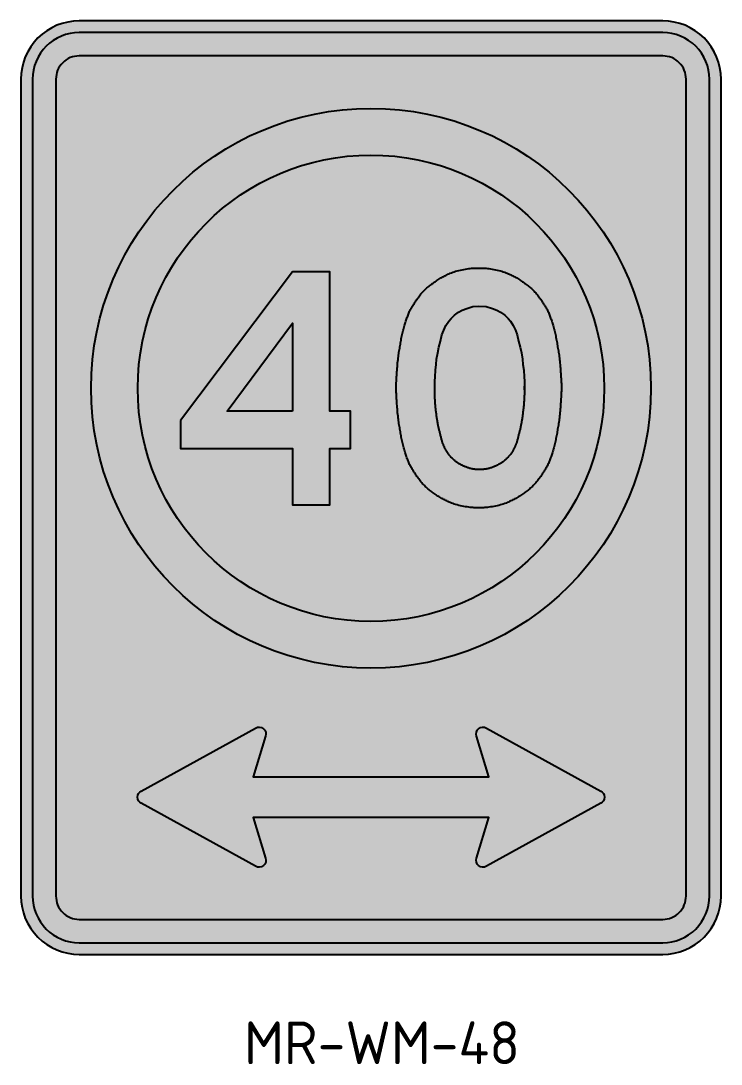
# Model space of a CAD drawing. Extents: x 132 to 252, y 95 to 274.
import ezdxf

# ---------------------------------------------------------------- set-up
doc = ezdxf.new("R2010")
doc.units = 0
doc.header["$LTSCALE"] = 12
doc.header["$MEASUREMENT"] = 0
for name, color, linetype in [('GREY', 8, 'CONTINUOUS'), ('L25', 1, 'CONTINUOUS'), ('T50', 7, 'CONTINUOUS'), ('YELLOW', 50, 'CONTINUOUS')]:
    doc.layers.add(name, color=color, linetype=linetype)
doc.styles.add('ISO', font='iso3098b.shx')

msp = doc.modelspace()

# ---------------------------------------------------------------- hatches: boundary and pattern name
at = {"layer": 'GREY'}
h = msp.add_hatch(color=256, dxfattribs=at)
h.paths.add_polyline_path([(178.78, 206.93), (167.61, 206.93), (178.78, 222.06)], flags=17)
h.paths.add_polyline_path([(159.61, 205.33), (159.61, 200.54), (178.78, 200.54), (178.78, 190.91), (185.18, 190.91), (185.18, 200.54), (188.76, 200.54), (188.76, 206.93), (185.18, 206.93), (185.18, 230.86), (178.78, 230.86)])
at = {"layer": 'L25'}
h = msp.add_hatch(color=256, dxfattribs=at)
edge = h.paths.add_edge_path(flags=16)
edge.add_line((142.25, 119.85), (242.25, 119.85))
edge.add_arc((242.25, 123.85), 4, 270, 360)
edge.add_line((246.25, 123.85), (246.25, 263.85))
edge.add_arc((242.25, 263.85), 4, 0, 90)
edge.add_line((242.25, 267.85), (142.25, 267.85))
edge.add_arc((142.25, 263.85), 4, 90, 180)
edge.add_line((138.25, 263.85), (138.25, 123.85))
edge.add_arc((142.25, 123.85), 4, 180, 270)
edge = h.paths.add_edge_path()
edge.add_line((142.25, 115.85), (242.25, 115.85))
edge.add_arc((242.25, 123.85), 8, 270, 360)
edge.add_line((250.25, 123.85), (250.25, 263.85))
edge.add_arc((242.25, 263.85), 8, 0, 90)
edge.add_line((242.25, 271.85), (142.25, 271.85))
edge.add_arc((142.25, 263.85), 8, 90, 180)
edge.add_line((134.25, 263.85), (134.25, 123.85))
edge.add_arc((142.25, 123.85), 8, 180, 270)
h = msp.add_hatch(color=256, dxfattribs=at)
edge = h.paths.add_edge_path()
edge.add_arc((192.25, 210.88), 47.97, 0, 360)
edge = h.paths.add_edge_path(flags=16)
edge.add_arc((192.25, 210.88), 39.97, 0, 360)
h = msp.add_hatch(color=256, dxfattribs=at)
h.paths.add_polyline_path([(218.54, 211.25), (218.54, 211.02), (218.54, 210.82), (218.54, 210.63), (218.54, 210.46), (218.54, 210.3), (218.54, 210.15), (218.53, 210.01), (218.53, 209.88), (218.53, 209.76), (218.52, 209.64), (218.52, 209.53), (218.52, 209.41), (218.51, 209.3), (218.5, 209.19), (218.5, 209.08), (218.49, 208.96), (218.48, 208.84), (218.48, 208.71), (218.47, 208.58), (218.46, 208.45), (218.45, 208.31), (218.44, 208.18), (218.43, 208.04), (218.42, 207.91), (218.4, 207.78), (218.39, 207.65), (218.38, 207.52), (218.36, 207.4), (218.35, 207.27), (218.33, 207.15), (218.32, 207.03), (218.3, 206.91), (218.29, 206.8), (218.28, 206.69), (218.26, 206.57), (218.25, 206.46), (218.24, 206.35), (218.22, 206.23), (218.21, 206.11), (218.19, 205.99), (218.18, 205.87), (218.16, 205.75), (218.14, 205.62), (218.12, 205.49), (218.09, 205.36), (218.07, 205.23), (218.05, 205.1), (218.03, 204.97), (218, 204.84), (217.98, 204.71), (217.95, 204.59), (217.93, 204.46), (217.9, 204.34), (217.87, 204.21), (217.85, 204.09), (217.82, 203.97), (217.79, 203.84), (217.75, 203.71), (217.72, 203.58), (217.69, 203.45), (217.65, 203.32), (217.62, 203.19), (217.58, 203.06), (217.55, 202.93), (217.52, 202.79), (217.49, 202.66), (217.45, 202.52), (217.42, 202.39), (217.39, 202.26), (217.36, 202.13), (217.32, 202.01), (217.29, 201.88), (217.25, 201.77), (217.22, 201.66), (217.18, 201.55), (217.14, 201.44), (217.1, 201.34), (217.06, 201.24), (217.02, 201.14), (216.98, 201.04), (216.94, 200.94), (216.89, 200.84), (216.85, 200.74), (216.8, 200.64), (216.75, 200.54), (216.7, 200.44), (216.65, 200.35), (216.6, 200.25), (216.54, 200.15), (216.49, 200.06), (216.43, 199.97), (216.37, 199.87), (216.31, 199.79), (216.26, 199.7), (216.2, 199.62), (216.14, 199.55), (216.09, 199.48), (216.04, 199.41), (215.98, 199.35), (215.93, 199.28), (215.87, 199.22), (215.82, 199.16), (215.76, 199.1), (215.7, 199.04), (215.64, 198.98), (215.57, 198.91), (215.51, 198.84), (215.44, 198.77), (215.37, 198.7), (215.29, 198.63), (215.21, 198.56), (215.13, 198.49), (215.05, 198.42), (214.97, 198.35), (214.89, 198.29), (214.8, 198.23), (214.72, 198.16), (214.63, 198.11), (214.55, 198.05), (214.46, 198), (214.38, 197.94), (214.29, 197.9), (214.21, 197.85), (214.13, 197.8), (214.04, 197.76), (213.96, 197.72), (213.88, 197.68), (213.79, 197.63), (213.7, 197.59), (213.61, 197.55), (213.52, 197.51), (213.42, 197.47), (213.33, 197.43), (213.22, 197.39), (213.12, 197.35), (213.01, 197.31), (212.89, 197.27), (212.77, 197.23), (212.64, 197.19), (212.52, 197.15), (212.38, 197.12), (212.25, 197.09), (212.11, 197.06), (211.96, 197.03), (211.82, 197.01), (211.67, 196.99), (211.52, 196.98), (211.36, 196.97), (211.21, 196.96), (211.06, 196.95), (210.92, 196.95), (210.77, 196.95), (210.63, 196.95), (210.49, 196.95), (210.36, 196.96), (210.23, 196.97), (210.1, 196.98), (209.97, 196.99), (209.84, 197.01), (209.71, 197.03), (209.58, 197.06), (209.45, 197.09), (209.32, 197.12), (209.19, 197.15), (209.06, 197.19), (208.94, 197.23), (208.82, 197.27), (208.71, 197.31), (208.59, 197.35), (208.49, 197.39), (208.39, 197.43), (208.29, 197.47), (208.19, 197.51), (208.1, 197.55), (208.01, 197.59), (207.92, 197.63), (207.83, 197.68), (207.75, 197.72), (207.67, 197.76), (207.58, 197.8), (207.5, 197.85), (207.42, 197.9), (207.33, 197.94), (207.25, 198), (207.17, 198.05), (207.08, 198.11), (206.99, 198.16), (206.91, 198.23), (206.82, 198.29), (206.74, 198.35), (206.66, 198.42), (206.58, 198.49), (206.5, 198.56), (206.42, 198.63), (206.35, 198.7), (206.27, 198.77), (206.2, 198.84), (206.14, 198.91), (206.07, 198.98), (206.01, 199.04), (205.95, 199.1), (205.89, 199.16), (205.84, 199.22), (205.78, 199.28), (205.73, 199.35), (205.67, 199.41), (205.62, 199.48), (205.57, 199.55), (205.51, 199.62), (205.45, 199.7), (205.4, 199.79), (205.34, 199.87), (205.28, 199.97), (205.22, 200.06), (205.17, 200.15), (205.11, 200.25), (205.06, 200.35), (205.01, 200.44), (204.96, 200.54), (204.91, 200.64), (204.86, 200.74), (204.82, 200.84), (204.77, 200.94), (204.73, 201.04), (204.69, 201.14), (204.65, 201.24), (204.61, 201.34), (204.57, 201.44), (204.53, 201.55), (204.49, 201.66), (204.46, 201.77), (204.42, 201.88), (204.39, 202.01), (204.35, 202.13), (204.32, 202.26), (204.29, 202.39), (204.26, 202.52), (204.22, 202.66), (204.19, 202.79), (204.16, 202.93), (204.13, 203.06), (204.09, 203.19), (204.06, 203.32), (204.02, 203.45), (203.99, 203.58), (203.96, 203.71), (203.92, 203.84), (203.89, 203.97), (203.86, 204.09), (203.84, 204.21), (203.81, 204.34), (203.78, 204.46), (203.76, 204.59), (203.73, 204.71), (203.71, 204.84), (203.68, 204.97), (203.66, 205.1), (203.64, 205.23), (203.62, 205.36), (203.59, 205.49), (203.57, 205.62), (203.55, 205.75), (203.54, 205.87), (203.52, 205.99), (203.5, 206.11), (203.49, 206.23), (203.47, 206.35), (203.46, 206.46), (203.45, 206.57), (203.43, 206.69), (203.42, 206.8), (203.41, 206.91), (203.39, 207.03), (203.38, 207.15), (203.36, 207.27), (203.35, 207.4), (203.33, 207.52), (203.32, 207.65), (203.31, 207.78), (203.29, 207.91), (203.28, 208.04), (203.27, 208.18), (203.26, 208.31), (203.25, 208.45), (203.24, 208.58), (203.23, 208.71), (203.23, 208.84), (203.22, 208.96), (203.21, 209.08), (203.21, 209.19), (203.2, 209.3), (203.2, 209.41), (203.19, 209.53), (203.19, 209.64), (203.18, 209.76), (203.18, 209.88), (203.18, 210.01), (203.17, 210.15), (203.17, 210.3), (203.17, 210.46), (203.17, 210.6), (203.17, 211.25), (203.17, 212.07), (203.22, 212.86), (203.28, 213.99), (203.41, 214.98), (203.5, 215.85), (203.68, 216.93), (203.88, 217.9), (204.17, 218.94), (204.41, 220.04), (204.72, 220.84), (205.09, 221.63), (205.58, 222.39), (205.98, 222.81), (206.55, 223.4), (207.26, 223.91), (207.9, 224.24), (208.65, 224.57), (209.71, 224.88), (210.73, 224.95), (212, 224.88), (213.06, 224.57), (213.81, 224.24), (214.45, 223.91), (215.16, 223.4), (215.73, 222.81), (216.13, 222.39), (216.62, 221.63), (216.99, 220.84), (217.3, 220.04), (217.54, 218.94), (217.83, 217.9), (218.03, 216.93), (218.21, 215.85), (218.3, 214.98), (218.43, 213.99), (218.49, 212.86), (218.54, 212.07), (218.54, 211.25), (218.54, 210.63)], flags=16)
h.paths.add_polyline_path([(196.57, 211.5), (196.58, 211.68), (196.59, 211.88), (196.6, 212.09), (196.61, 212.32), (196.63, 212.57), (196.64, 212.83), (196.66, 213.1), (196.68, 213.39), (196.7, 213.68), (196.72, 213.99), (196.74, 214.3), (196.77, 214.61), (196.79, 214.92), (196.82, 215.22), (196.85, 215.52), (196.88, 215.8), (196.91, 216.08), (196.94, 216.34), (196.98, 216.59), (197.01, 216.83), (197.05, 217.07), (197.09, 217.3), (197.13, 217.53), (197.17, 217.76), (197.21, 217.99), (197.25, 218.22), (197.28, 218.45), (197.33, 218.68), (197.37, 218.92), (197.41, 219.15), (197.45, 219.38), (197.5, 219.61), (197.55, 219.85), (197.6, 220.08), (197.65, 220.31), (197.7, 220.54), (197.75, 220.76), (197.81, 220.98), (197.87, 221.2), (197.92, 221.41), (197.98, 221.61), (198.04, 221.81), (198.1, 222), (198.16, 222.18), (198.23, 222.37), (198.29, 222.55), (198.35, 222.72), (198.41, 222.9), (198.47, 223.07), (198.54, 223.25), (198.6, 223.42), (198.67, 223.59), (198.73, 223.75), (198.8, 223.91), (198.87, 224.07), (198.95, 224.23), (199.03, 224.37), (199.11, 224.52), (199.2, 224.66), (199.28, 224.8), (199.37, 224.93), (199.46, 225.06), (199.54, 225.19), (199.62, 225.32), (199.7, 225.45), (199.78, 225.58), (199.86, 225.71), (199.94, 225.84), (200.03, 225.97), (200.12, 226.11), (200.21, 226.25), (200.32, 226.4), (200.43, 226.56), (200.55, 226.72), (200.68, 226.88), (200.82, 227.04), (200.96, 227.21), (201.1, 227.37), (201.25, 227.52), (201.4, 227.68), (201.54, 227.82), (201.69, 227.96), (201.84, 228.09), (201.99, 228.21), (202.14, 228.34), (202.29, 228.46), (202.44, 228.57), (202.6, 228.69), (202.76, 228.81), (202.91, 228.92), (203.07, 229.04), (203.23, 229.15), (203.4, 229.26), (203.56, 229.37), (203.72, 229.48), (203.88, 229.58), (204.05, 229.68), (204.21, 229.78), (204.38, 229.87), (204.54, 229.96), (204.72, 230.05), (204.89, 230.14), (205.07, 230.23), (205.25, 230.32), (205.44, 230.41), (205.64, 230.5), (205.84, 230.59), (206.06, 230.68), (206.28, 230.76), (206.52, 230.85), (206.76, 230.93), (207.02, 231), (207.3, 231.07), (207.58, 231.14), (207.87, 231.2), (208.17, 231.26), (208.45, 231.31), (208.73, 231.35), (209, 231.39), (209.25, 231.42), (209.48, 231.44), (209.7, 231.46), (209.89, 231.47), (210.07, 231.48), (210.25, 231.48), (210.41, 231.49), (210.57, 231.49), (210.73, 231.49), (210.88, 231.49), (211.04, 231.49), (211.2, 231.48), (211.38, 231.48), (211.56, 231.47), (211.75, 231.46), (211.97, 231.44), (212.2, 231.42), (212.45, 231.39), (212.72, 231.35), (213, 231.31), (213.28, 231.26), (213.58, 231.2), (213.87, 231.14), (214.15, 231.07), (214.43, 231), (214.69, 230.93), (214.93, 230.85), (215.17, 230.76), (215.39, 230.68), (215.61, 230.59), (215.81, 230.5), (216.01, 230.41), (216.2, 230.32), (216.38, 230.23), (216.56, 230.14), (216.74, 230.05), (216.91, 229.96), (217.07, 229.87), (217.24, 229.78), (217.4, 229.68), (217.57, 229.58), (217.73, 229.48), (217.89, 229.37), (218.06, 229.26), (218.22, 229.15), (218.38, 229.04), (218.54, 228.92), (218.7, 228.81), (218.85, 228.69), (219.01, 228.57), (219.16, 228.46), (219.31, 228.34), (219.46, 228.21), (219.61, 228.09), (219.76, 227.96), (219.91, 227.82), (220.05, 227.68), (220.2, 227.52), (220.35, 227.37), (220.49, 227.21), (220.63, 227.04), (220.77, 226.88), (220.9, 226.72), (221.02, 226.56), (221.13, 226.4), (221.24, 226.25), (221.33, 226.11), (221.42, 225.97), (221.51, 225.84), (221.59, 225.71), (221.67, 225.58), (221.75, 225.45), (221.83, 225.32), (221.91, 225.19), (221.99, 225.06), (222.08, 224.93), (222.17, 224.8), (222.25, 224.66), (222.34, 224.52), (222.42, 224.37), (222.5, 224.23), (222.58, 224.07), (222.65, 223.91), (222.72, 223.75), (222.79, 223.59), (222.85, 223.42), (222.91, 223.25), (222.98, 223.07), (223.04, 222.9), (223.1, 222.72), (223.16, 222.55), (223.23, 222.37), (223.29, 222.18), (223.35, 222), (223.41, 221.81), (223.47, 221.61), (223.53, 221.41), (223.58, 221.2), (223.64, 220.98), (223.7, 220.76), (223.75, 220.54), (223.8, 220.31), (223.85, 220.08), (223.9, 219.85), (223.95, 219.61), (224, 219.38), (224.04, 219.15), (224.08, 218.92), (224.13, 218.68), (224.17, 218.45), (224.21, 218.22), (224.24, 217.99), (224.28, 217.76), (224.32, 217.53), (224.36, 217.3), (224.4, 217.07), (224.44, 216.83), (224.47, 216.59), (224.51, 216.34), (224.54, 216.08), (224.57, 215.8), (224.6, 215.52), (224.63, 215.22), (224.66, 214.92), (224.68, 214.61), (224.71, 214.3), (224.73, 213.99), (224.75, 213.68), (224.77, 213.39), (224.79, 213.1), (224.81, 212.83), (224.82, 212.57), (224.84, 212.32), (224.85, 212.09), (224.86, 211.88), (224.87, 211.68), (224.88, 211.5), (224.89, 211.34), (224.89, 211.2), (224.89, 211.07), (224.89, 210.94), (224.89, 210.82), (224.88, 210.68), (224.88, 210.54), (224.87, 210.38), (224.86, 210.21), (224.85, 210.01), (224.84, 209.79), (224.83, 209.56), (224.82, 209.32), (224.8, 209.05), (224.78, 208.78), (224.77, 208.49), (224.75, 208.2), (224.73, 207.89), (224.71, 207.59), (224.68, 207.28), (224.66, 206.97), (224.63, 206.66), (224.6, 206.37), (224.57, 206.08), (224.54, 205.81), (224.51, 205.55), (224.47, 205.29), (224.44, 205.05), (224.4, 204.81), (224.36, 204.58), (224.32, 204.35), (224.28, 204.12), (224.24, 203.89), (224.21, 203.66), (224.17, 203.43), (224.13, 203.2), (224.08, 202.97), (224.04, 202.73), (224, 202.5), (223.95, 202.27), (223.9, 202.03), (223.85, 201.8), (223.8, 201.57), (223.75, 201.34), (223.7, 201.12), (223.64, 200.9), (223.58, 200.68), (223.53, 200.47), (223.47, 200.27), (223.41, 200.08), (223.35, 199.88), (223.29, 199.7), (223.23, 199.51), (223.16, 199.34), (223.1, 199.16), (223.04, 198.98), (222.98, 198.81), (222.91, 198.64), (222.85, 198.46), (222.79, 198.3), (222.72, 198.13), (222.65, 197.97), (222.58, 197.81), (222.5, 197.66), (222.42, 197.51), (222.34, 197.36), (222.25, 197.22), (222.17, 197.08), (222.08, 196.95), (221.99, 196.82), (221.91, 196.69), (221.83, 196.56), (221.75, 196.43), (221.67, 196.3), (221.59, 196.17), (221.51, 196.04), (221.42, 195.91), (221.33, 195.77), (221.24, 195.63), (221.13, 195.48), (221.02, 195.33), (220.9, 195.17), (220.77, 195), (220.63, 194.84), (220.49, 194.68), (220.35, 194.51), (220.2, 194.36), (220.05, 194.21), (219.91, 194.06), (219.76, 193.92), (219.61, 193.79), (219.46, 193.67), (219.31, 193.54), (219.16, 193.42), (219.01, 193.31), (218.85, 193.19), (218.7, 193.07), (218.54, 192.96), (218.38, 192.84), (218.22, 192.73), (218.06, 192.62), (217.89, 192.51), (217.73, 192.4), (217.57, 192.3), (217.4, 192.2), (217.24, 192.1), (217.07, 192.01), (216.91, 191.92), (216.74, 191.83), (216.56, 191.74), (216.38, 191.65), (216.2, 191.56), (216.01, 191.47), (215.81, 191.38), (215.61, 191.29), (215.39, 191.21), (215.17, 191.12), (214.93, 191.04), (214.69, 190.96), (214.43, 190.88), (214.15, 190.81), (213.87, 190.74), (213.58, 190.68), (213.28, 190.63), (213, 190.58), (212.72, 190.53), (212.45, 190.5), (212.2, 190.47), (211.97, 190.44), (211.75, 190.42), (211.56, 190.41), (211.38, 190.4), (211.2, 190.4), (211.04, 190.39), (210.88, 190.39), (210.73, 190.39), (210.57, 190.39), (210.41, 190.39), (210.25, 190.4), (210.07, 190.4), (209.89, 190.41), (209.7, 190.42), (209.48, 190.44), (209.25, 190.47), (209, 190.5), (208.73, 190.53), (208.45, 190.58), (208.17, 190.63), (207.87, 190.68), (207.58, 190.74), (207.3, 190.81), (207.02, 190.88), (206.76, 190.96), (206.52, 191.04), (206.28, 191.12), (206.06, 191.21), (205.84, 191.29), (205.64, 191.38), (205.44, 191.47), (205.25, 191.56), (205.07, 191.65), (204.89, 191.74), (204.72, 191.83), (204.54, 191.92), (204.38, 192.01), (204.21, 192.1), (204.05, 192.2), (203.88, 192.3), (203.72, 192.4), (203.56, 192.51), (203.4, 192.62), (203.23, 192.73), (203.07, 192.84), (202.91, 192.96), (202.76, 193.07), (202.6, 193.19), (202.44, 193.31), (202.29, 193.42), (202.14, 193.54), (201.99, 193.67), (201.84, 193.79), (201.69, 193.92), (201.54, 194.06), (201.4, 194.21), (201.25, 194.36), (201.1, 194.51), (200.96, 194.68), (200.82, 194.84), (200.68, 195), (200.55, 195.17), (200.43, 195.33), (200.32, 195.48), (200.21, 195.63), (200.12, 195.77), (200.03, 195.91), (199.94, 196.04), (199.86, 196.17), (199.78, 196.3), (199.7, 196.43), (199.62, 196.56), (199.54, 196.69), (199.46, 196.82), (199.37, 196.95), (199.28, 197.08), (199.2, 197.22), (199.11, 197.36), (199.03, 197.51), (198.95, 197.66), (198.87, 197.81), (198.8, 197.97), (198.73, 198.13), (198.67, 198.3), (198.6, 198.46), (198.54, 198.64), (198.47, 198.81), (198.41, 198.98), (198.35, 199.16), (198.29, 199.34), (198.23, 199.51), (198.16, 199.7), (198.1, 199.88), (198.04, 200.08), (197.98, 200.27), (197.92, 200.47), (197.87, 200.68), (197.81, 200.9), (197.75, 201.12), (197.7, 201.34), (197.65, 201.57), (197.6, 201.8), (197.55, 202.03), (197.5, 202.27), (197.45, 202.5), (197.41, 202.73), (197.37, 202.97), (197.33, 203.2), (197.28, 203.43), (197.25, 203.66), (197.21, 203.89), (197.17, 204.12), (197.13, 204.35), (197.09, 204.58), (197.05, 204.81), (197.01, 205.05), (196.98, 205.29), (196.94, 205.55), (196.91, 205.81), (196.88, 206.08), (196.85, 206.37), (196.82, 206.66), (196.79, 206.97), (196.77, 207.28), (196.74, 207.59), (196.72, 207.89), (196.7, 208.2), (196.68, 208.49), (196.67, 208.78), (196.65, 209.05), (196.64, 209.31), (196.62, 209.55), (196.61, 209.77), (196.6, 209.96), (196.59, 210.13), (196.58, 210.27), (196.57, 210.38), (196.57, 210.46), (196.56, 210.52), (196.56, 210.56), (196.56, 210.58), (196.55, 210.6), (196.55, 210.6), (196.55, 210.6), (196.55, 210.6), (196.55, 210.6), (196.55, 210.61), (196.56, 210.61), (196.56, 210.63), (196.56, 210.65), (196.56, 210.68), (196.56, 210.71), (196.56, 210.76), (196.56, 210.82), (196.56, 210.9), (196.56, 210.98), (196.56, 211.09), (196.56, 211.21), (196.56, 211.34)])
h = msp.add_hatch(color=256, dxfattribs=at)
edge = h.paths.add_edge_path()
edge.add_line((172.47, 128.94), (152.87, 139.74))
edge.add_arc((153.45, 140.79), 1.2, 118.8556, 241.1444, ccw=False)
edge.add_line((152.87, 141.84), (172.47, 152.64))
edge.add_arc((173.05, 151.59), 1.2, -17.1733, 119.2473, ccw=False)
edge.add_line((174.2, 151.24), (172.05, 144.29))
edge.add_line((172.05, 144.29), (212.45, 144.29))
edge.add_line((212.45, 144.29), (210.31, 151.24))
edge.add_arc((211.45, 151.59), 1.2, 60.7527, 197.1733, ccw=False)
edge.add_line((212.04, 152.64), (231.63, 141.84))
edge.add_arc((231.05, 140.79), 1.2, -61.1444, 61.1444, ccw=False)
edge.add_line((231.63, 139.74), (212.04, 128.94))
edge.add_arc((211.45, 129.99), 1.2, 162.8267, 299.2473, ccw=False)
edge.add_line((210.31, 130.35), (212.45, 137.29))
edge.add_line((212.45, 137.29), (172.05, 137.29))
edge.add_line((172.05, 137.29), (174.2, 130.35))
edge.add_arc((173.05, 129.99), 1.2, -119.2473, 17.1733, ccw=False)
at = {"layer": 'YELLOW'}
h = msp.add_hatch(color=256, dxfattribs=at)
edge = h.paths.add_edge_path()
edge.add_line((142.25, 113.85), (242.25, 113.85))
edge.add_arc((242.25, 123.85), 10, 270, 360)
edge.add_line((252.25, 123.85), (252.25, 263.85))
edge.add_arc((242.25, 263.85), 10, 0, 90)
edge.add_line((242.25, 273.85), (142.25, 273.85))
edge.add_arc((142.25, 263.85), 10, 90, 180)
edge.add_line((132.25, 263.85), (132.25, 123.85))
edge.add_arc((142.25, 123.85), 10, 180, 270)
edge = h.paths.add_edge_path(flags=16)
edge.add_line((142.25, 115.85), (242.25, 115.85))
edge.add_arc((242.25, 123.85), 8, 270, 360)
edge.add_line((250.25, 123.85), (250.25, 263.85))
edge.add_arc((242.25, 263.85), 8, 0, 90)
edge.add_line((242.25, 271.85), (142.25, 271.85))
edge.add_arc((142.25, 263.85), 8, 90, 180)
edge.add_line((134.25, 263.85), (134.25, 123.85))
edge.add_arc((142.25, 123.85), 8, 180, 270)
h = msp.add_hatch(color=256, dxfattribs=at)
edge = h.paths.add_edge_path(flags=16)
edge.add_line((172.47, 128.94), (152.87, 139.74))
edge.add_arc((153.45, 140.79), 1.2, 118.8556, 241.1444, ccw=False)
edge.add_line((152.87, 141.84), (172.47, 152.64))
edge.add_arc((173.05, 151.59), 1.2, -17.1733, 119.2473, ccw=False)
edge.add_line((174.2, 151.24), (172.05, 144.29))
edge.add_line((172.05, 144.29), (212.45, 144.29))
edge.add_line((212.45, 144.29), (210.31, 151.24))
edge.add_arc((211.45, 151.59), 1.2, 60.7527, 197.1733, ccw=False)
edge.add_line((212.04, 152.64), (231.63, 141.84))
edge.add_arc((231.05, 140.79), 1.2, -61.1444, 61.1444, ccw=False)
edge.add_line((231.63, 139.74), (212.04, 128.94))
edge.add_arc((211.45, 129.99), 1.2, 162.8267, 299.2473, ccw=False)
edge.add_line((210.31, 130.35), (212.45, 137.29))
edge.add_line((212.45, 137.29), (172.05, 137.29))
edge.add_line((172.05, 137.29), (174.2, 130.35))
edge.add_arc((173.05, 129.99), 1.2, -119.2473, 17.1733, ccw=False)
edge = h.paths.add_edge_path()
edge.add_line((142.25, 119.85), (242.25, 119.85))
edge.add_arc((242.25, 123.85), 4, 270, 360)
edge.add_line((246.25, 123.85), (246.25, 263.85))
edge.add_arc((242.25, 263.85), 4, 0, 90)
edge.add_line((242.25, 267.85), (142.25, 267.85))
edge.add_arc((142.25, 263.85), 4, 90, 180)
edge.add_line((138.25, 263.85), (138.25, 123.85))
edge.add_arc((142.25, 123.85), 4, 180, 270)
edge = h.paths.add_edge_path(flags=16)
edge.add_arc((192.25, 210.88), 47.97, 0, 360)
h = msp.add_hatch(color=256, dxfattribs=at)
edge = h.paths.add_edge_path()
edge.add_arc((192.25, 210.88), 39.97, 0, 360)
h.paths.add_polyline_path([(196.57, 211.5), (196.58, 211.68), (196.59, 211.88), (196.6, 212.09), (196.61, 212.32), (196.63, 212.57), (196.64, 212.83), (196.66, 213.1), (196.68, 213.39), (196.7, 213.68), (196.72, 213.99), (196.74, 214.3), (196.77, 214.61), (196.79, 214.92), (196.82, 215.22), (196.85, 215.52), (196.88, 215.8), (196.91, 216.08), (196.94, 216.34), (196.98, 216.59), (197.01, 216.83), (197.05, 217.07), (197.09, 217.3), (197.13, 217.53), (197.17, 217.76), (197.21, 217.99), (197.25, 218.22), (197.28, 218.45), (197.33, 218.68), (197.37, 218.92), (197.41, 219.15), (197.45, 219.38), (197.5, 219.61), (197.55, 219.85), (197.6, 220.08), (197.65, 220.31), (197.7, 220.54), (197.75, 220.76), (197.81, 220.98), (197.87, 221.2), (197.92, 221.41), (197.98, 221.61), (198.04, 221.81), (198.1, 222), (198.16, 222.18), (198.23, 222.37), (198.29, 222.55), (198.35, 222.72), (198.41, 222.9), (198.47, 223.07), (198.54, 223.25), (198.6, 223.42), (198.67, 223.59), (198.73, 223.75), (198.8, 223.91), (198.87, 224.07), (198.95, 224.23), (199.03, 224.37), (199.11, 224.52), (199.2, 224.66), (199.28, 224.8), (199.37, 224.93), (199.46, 225.06), (199.54, 225.19), (199.62, 225.32), (199.7, 225.45), (199.78, 225.58), (199.86, 225.71), (199.94, 225.84), (200.03, 225.97), (200.12, 226.11), (200.21, 226.25), (200.32, 226.4), (200.43, 226.56), (200.55, 226.72), (200.68, 226.88), (200.82, 227.04), (200.96, 227.21), (201.1, 227.37), (201.25, 227.52), (201.4, 227.68), (201.54, 227.82), (201.69, 227.96), (201.84, 228.09), (201.99, 228.21), (202.14, 228.34), (202.29, 228.46), (202.44, 228.57), (202.6, 228.69), (202.76, 228.81), (202.91, 228.92), (203.07, 229.04), (203.23, 229.15), (203.4, 229.26), (203.56, 229.37), (203.72, 229.48), (203.88, 229.58), (204.05, 229.68), (204.21, 229.78), (204.38, 229.87), (204.54, 229.96), (204.72, 230.05), (204.89, 230.14), (205.07, 230.23), (205.25, 230.32), (205.44, 230.41), (205.64, 230.5), (205.84, 230.59), (206.06, 230.68), (206.28, 230.76), (206.52, 230.85), (206.76, 230.93), (207.02, 231), (207.3, 231.07), (207.58, 231.14), (207.87, 231.2), (208.17, 231.26), (208.45, 231.31), (208.73, 231.35), (209, 231.39), (209.25, 231.42), (209.48, 231.44), (209.7, 231.46), (209.89, 231.47), (210.07, 231.48), (210.25, 231.48), (210.41, 231.49), (210.57, 231.49), (210.73, 231.49), (210.88, 231.49), (211.04, 231.49), (211.2, 231.48), (211.38, 231.48), (211.56, 231.47), (211.75, 231.46), (211.97, 231.44), (212.2, 231.42), (212.45, 231.39), (212.72, 231.35), (213, 231.31), (213.28, 231.26), (213.58, 231.2), (213.87, 231.14), (214.15, 231.07), (214.43, 231), (214.69, 230.93), (214.93, 230.85), (215.17, 230.76), (215.39, 230.68), (215.61, 230.59), (215.81, 230.5), (216.01, 230.41), (216.2, 230.32), (216.38, 230.23), (216.56, 230.14), (216.74, 230.05), (216.91, 229.96), (217.07, 229.87), (217.24, 229.78), (217.4, 229.68), (217.57, 229.58), (217.73, 229.48), (217.89, 229.37), (218.06, 229.26), (218.22, 229.15), (218.38, 229.04), (218.54, 228.92), (218.7, 228.81), (218.85, 228.69), (219.01, 228.57), (219.16, 228.46), (219.31, 228.34), (219.46, 228.21), (219.61, 228.09), (219.76, 227.96), (219.91, 227.82), (220.05, 227.68), (220.2, 227.52), (220.35, 227.37), (220.49, 227.21), (220.63, 227.04), (220.77, 226.88), (220.9, 226.72), (221.02, 226.56), (221.13, 226.4), (221.24, 226.25), (221.33, 226.11), (221.42, 225.97), (221.51, 225.84), (221.59, 225.71), (221.67, 225.58), (221.75, 225.45), (221.83, 225.32), (221.91, 225.19), (221.99, 225.06), (222.08, 224.93), (222.17, 224.8), (222.25, 224.66), (222.34, 224.52), (222.42, 224.37), (222.5, 224.23), (222.58, 224.07), (222.65, 223.91), (222.72, 223.75), (222.79, 223.59), (222.85, 223.42), (222.91, 223.25), (222.98, 223.07), (223.04, 222.9), (223.1, 222.72), (223.16, 222.55), (223.23, 222.37), (223.29, 222.18), (223.35, 222), (223.41, 221.81), (223.47, 221.61), (223.53, 221.41), (223.58, 221.2), (223.64, 220.98), (223.7, 220.76), (223.75, 220.54), (223.8, 220.31), (223.85, 220.08), (223.9, 219.85), (223.95, 219.61), (224, 219.38), (224.04, 219.15), (224.08, 218.92), (224.13, 218.68), (224.17, 218.45), (224.21, 218.22), (224.24, 217.99), (224.28, 217.76), (224.32, 217.53), (224.36, 217.3), (224.4, 217.07), (224.44, 216.83), (224.47, 216.59), (224.51, 216.34), (224.54, 216.08), (224.57, 215.8), (224.6, 215.52), (224.63, 215.22), (224.66, 214.92), (224.68, 214.61), (224.71, 214.3), (224.73, 213.99), (224.75, 213.68), (224.77, 213.39), (224.79, 213.1), (224.81, 212.83), (224.82, 212.57), (224.84, 212.32), (224.85, 212.09), (224.86, 211.88), (224.87, 211.68), (224.88, 211.5), (224.89, 211.34), (224.89, 211.2), (224.89, 211.07), (224.89, 210.94), (224.89, 210.82), (224.88, 210.68), (224.88, 210.54), (224.87, 210.38), (224.86, 210.21), (224.85, 210.01), (224.84, 209.79), (224.83, 209.56), (224.82, 209.32), (224.8, 209.05), (224.78, 208.78), (224.77, 208.49), (224.75, 208.2), (224.73, 207.89), (224.71, 207.59), (224.68, 207.28), (224.66, 206.97), (224.63, 206.66), (224.6, 206.37), (224.57, 206.08), (224.54, 205.81), (224.51, 205.55), (224.47, 205.29), (224.44, 205.05), (224.4, 204.81), (224.36, 204.58), (224.32, 204.35), (224.28, 204.12), (224.24, 203.89), (224.21, 203.66), (224.17, 203.43), (224.13, 203.2), (224.08, 202.97), (224.04, 202.73), (224, 202.5), (223.95, 202.27), (223.9, 202.03), (223.85, 201.8), (223.8, 201.57), (223.75, 201.34), (223.7, 201.12), (223.64, 200.9), (223.58, 200.68), (223.53, 200.47), (223.47, 200.27), (223.41, 200.08), (223.35, 199.88), (223.29, 199.7), (223.23, 199.51), (223.16, 199.34), (223.1, 199.16), (223.04, 198.98), (222.98, 198.81), (222.91, 198.64), (222.85, 198.46), (222.79, 198.3), (222.72, 198.13), (222.65, 197.97), (222.58, 197.81), (222.5, 197.66), (222.42, 197.51), (222.34, 197.36), (222.25, 197.22), (222.17, 197.08), (222.08, 196.95), (221.99, 196.82), (221.91, 196.69), (221.83, 196.56), (221.75, 196.43), (221.67, 196.3), (221.59, 196.17), (221.51, 196.04), (221.42, 195.91), (221.33, 195.77), (221.24, 195.63), (221.13, 195.48), (221.02, 195.33), (220.9, 195.17), (220.77, 195), (220.63, 194.84), (220.49, 194.68), (220.35, 194.51), (220.2, 194.36), (220.05, 194.21), (219.91, 194.06), (219.76, 193.92), (219.61, 193.79), (219.46, 193.67), (219.31, 193.54), (219.16, 193.42), (219.01, 193.31), (218.85, 193.19), (218.7, 193.07), (218.54, 192.96), (218.38, 192.84), (218.22, 192.73), (218.06, 192.62), (217.89, 192.51), (217.73, 192.4), (217.57, 192.3), (217.4, 192.2), (217.24, 192.1), (217.07, 192.01), (216.91, 191.92), (216.74, 191.83), (216.56, 191.74), (216.38, 191.65), (216.2, 191.56), (216.01, 191.47), (215.81, 191.38), (215.61, 191.29), (215.39, 191.21), (215.17, 191.12), (214.93, 191.04), (214.69, 190.96), (214.43, 190.88), (214.15, 190.81), (213.87, 190.74), (213.58, 190.68), (213.28, 190.63), (213, 190.58), (212.72, 190.53), (212.45, 190.5), (212.2, 190.47), (211.97, 190.44), (211.75, 190.42), (211.56, 190.41), (211.38, 190.4), (211.2, 190.4), (211.04, 190.39), (210.88, 190.39), (210.73, 190.39), (210.57, 190.39), (210.41, 190.39), (210.25, 190.4), (210.07, 190.4), (209.89, 190.41), (209.7, 190.42), (209.48, 190.44), (209.25, 190.47), (209, 190.5), (208.73, 190.53), (208.45, 190.58), (208.17, 190.63), (207.87, 190.68), (207.58, 190.74), (207.3, 190.81), (207.02, 190.88), (206.76, 190.96), (206.52, 191.04), (206.28, 191.12), (206.06, 191.21), (205.84, 191.29), (205.64, 191.38), (205.44, 191.47), (205.25, 191.56), (205.07, 191.65), (204.89, 191.74), (204.72, 191.83), (204.54, 191.92), (204.38, 192.01), (204.21, 192.1), (204.05, 192.2), (203.88, 192.3), (203.72, 192.4), (203.56, 192.51), (203.4, 192.62), (203.23, 192.73), (203.07, 192.84), (202.91, 192.96), (202.76, 193.07), (202.6, 193.19), (202.44, 193.31), (202.29, 193.42), (202.14, 193.54), (201.99, 193.67), (201.84, 193.79), (201.69, 193.92), (201.54, 194.06), (201.4, 194.21), (201.25, 194.36), (201.1, 194.51), (200.96, 194.68), (200.82, 194.84), (200.68, 195), (200.55, 195.17), (200.43, 195.33), (200.32, 195.48), (200.21, 195.63), (200.12, 195.77), (200.03, 195.91), (199.94, 196.04), (199.86, 196.17), (199.78, 196.3), (199.7, 196.43), (199.62, 196.56), (199.54, 196.69), (199.46, 196.82), (199.37, 196.95), (199.28, 197.08), (199.2, 197.22), (199.11, 197.36), (199.03, 197.51), (198.95, 197.66), (198.87, 197.81), (198.8, 197.97), (198.73, 198.13), (198.67, 198.3), (198.6, 198.46), (198.54, 198.64), (198.47, 198.81), (198.41, 198.98), (198.35, 199.16), (198.29, 199.34), (198.23, 199.51), (198.16, 199.7), (198.1, 199.88), (198.04, 200.08), (197.98, 200.27), (197.92, 200.47), (197.87, 200.68), (197.81, 200.9), (197.75, 201.12), (197.7, 201.34), (197.65, 201.57), (197.6, 201.8), (197.55, 202.03), (197.5, 202.27), (197.45, 202.5), (197.41, 202.73), (197.37, 202.97), (197.33, 203.2), (197.28, 203.43), (197.25, 203.66), (197.21, 203.89), (197.17, 204.12), (197.13, 204.35), (197.09, 204.58), (197.05, 204.81), (197.01, 205.05), (196.98, 205.29), (196.94, 205.55), (196.91, 205.81), (196.88, 206.08), (196.85, 206.37), (196.82, 206.66), (196.79, 206.97), (196.77, 207.28), (196.74, 207.59), (196.72, 207.89), (196.7, 208.2), (196.68, 208.49), (196.67, 208.78), (196.65, 209.05), (196.64, 209.31), (196.62, 209.55), (196.61, 209.77), (196.6, 209.96), (196.59, 210.13), (196.58, 210.27), (196.57, 210.38), (196.57, 210.46), (196.56, 210.52), (196.56, 210.56), (196.56, 210.58), (196.55, 210.6), (196.55, 210.6), (196.55, 210.6), (196.55, 210.6), (196.55, 210.6), (196.55, 210.61), (196.56, 210.61), (196.56, 210.63), (196.56, 210.65), (196.56, 210.68), (196.56, 210.71), (196.56, 210.76), (196.56, 210.82), (196.56, 210.9), (196.56, 210.98), (196.56, 211.09), (196.56, 211.21), (196.56, 211.34)], flags=16)
h.paths.add_polyline_path([(218.54, 211.25), (218.54, 211.02), (218.54, 210.82), (218.54, 210.63), (218.54, 210.46), (218.54, 210.3), (218.54, 210.15), (218.53, 210.01), (218.53, 209.88), (218.53, 209.76), (218.52, 209.64), (218.52, 209.53), (218.52, 209.41), (218.51, 209.3), (218.5, 209.19), (218.5, 209.08), (218.49, 208.96), (218.48, 208.84), (218.48, 208.71), (218.47, 208.58), (218.46, 208.45), (218.45, 208.31), (218.44, 208.18), (218.43, 208.04), (218.42, 207.91), (218.4, 207.78), (218.39, 207.65), (218.38, 207.52), (218.36, 207.4), (218.35, 207.27), (218.33, 207.15), (218.32, 207.03), (218.3, 206.91), (218.29, 206.8), (218.28, 206.69), (218.26, 206.57), (218.25, 206.46), (218.24, 206.35), (218.22, 206.23), (218.21, 206.11), (218.19, 205.99), (218.18, 205.87), (218.16, 205.75), (218.14, 205.62), (218.12, 205.49), (218.09, 205.36), (218.07, 205.23), (218.05, 205.1), (218.03, 204.97), (218, 204.84), (217.98, 204.71), (217.95, 204.59), (217.93, 204.46), (217.9, 204.34), (217.87, 204.21), (217.85, 204.09), (217.82, 203.97), (217.79, 203.84), (217.75, 203.71), (217.72, 203.58), (217.69, 203.45), (217.65, 203.32), (217.62, 203.19), (217.58, 203.06), (217.55, 202.93), (217.52, 202.79), (217.49, 202.66), (217.45, 202.52), (217.42, 202.39), (217.39, 202.26), (217.36, 202.13), (217.32, 202.01), (217.29, 201.88), (217.25, 201.77), (217.22, 201.66), (217.18, 201.55), (217.14, 201.44), (217.1, 201.34), (217.06, 201.24), (217.02, 201.14), (216.98, 201.04), (216.94, 200.94), (216.89, 200.84), (216.85, 200.74), (216.8, 200.64), (216.75, 200.54), (216.7, 200.44), (216.65, 200.35), (216.6, 200.25), (216.54, 200.15), (216.49, 200.06), (216.43, 199.97), (216.37, 199.87), (216.31, 199.79), (216.26, 199.7), (216.2, 199.62), (216.14, 199.55), (216.09, 199.48), (216.04, 199.41), (215.98, 199.35), (215.93, 199.28), (215.87, 199.22), (215.82, 199.16), (215.76, 199.1), (215.7, 199.04), (215.64, 198.98), (215.57, 198.91), (215.51, 198.84), (215.44, 198.77), (215.37, 198.7), (215.29, 198.63), (215.21, 198.56), (215.13, 198.49), (215.05, 198.42), (214.97, 198.35), (214.89, 198.29), (214.8, 198.23), (214.72, 198.16), (214.63, 198.11), (214.55, 198.05), (214.46, 198), (214.38, 197.94), (214.29, 197.9), (214.21, 197.85), (214.13, 197.8), (214.04, 197.76), (213.96, 197.72), (213.88, 197.68), (213.79, 197.63), (213.7, 197.59), (213.61, 197.55), (213.52, 197.51), (213.42, 197.47), (213.33, 197.43), (213.22, 197.39), (213.12, 197.35), (213.01, 197.31), (212.89, 197.27), (212.77, 197.23), (212.64, 197.19), (212.52, 197.15), (212.38, 197.12), (212.25, 197.09), (212.11, 197.06), (211.96, 197.03), (211.82, 197.01), (211.67, 196.99), (211.52, 196.98), (211.36, 196.97), (211.21, 196.96), (211.06, 196.95), (210.92, 196.95), (210.77, 196.95), (210.63, 196.95), (210.49, 196.95), (210.36, 196.96), (210.23, 196.97), (210.1, 196.98), (209.97, 196.99), (209.84, 197.01), (209.71, 197.03), (209.58, 197.06), (209.45, 197.09), (209.32, 197.12), (209.19, 197.15), (209.06, 197.19), (208.94, 197.23), (208.82, 197.27), (208.71, 197.31), (208.59, 197.35), (208.49, 197.39), (208.39, 197.43), (208.29, 197.47), (208.19, 197.51), (208.1, 197.55), (208.01, 197.59), (207.92, 197.63), (207.83, 197.68), (207.75, 197.72), (207.67, 197.76), (207.58, 197.8), (207.5, 197.85), (207.42, 197.9), (207.33, 197.94), (207.25, 198), (207.17, 198.05), (207.08, 198.11), (206.99, 198.16), (206.91, 198.23), (206.82, 198.29), (206.74, 198.35), (206.66, 198.42), (206.58, 198.49), (206.5, 198.56), (206.42, 198.63), (206.35, 198.7), (206.27, 198.77), (206.2, 198.84), (206.14, 198.91), (206.07, 198.98), (206.01, 199.04), (205.95, 199.1), (205.89, 199.16), (205.84, 199.22), (205.78, 199.28), (205.73, 199.35), (205.67, 199.41), (205.62, 199.48), (205.57, 199.55), (205.51, 199.62), (205.45, 199.7), (205.4, 199.79), (205.34, 199.87), (205.28, 199.97), (205.22, 200.06), (205.17, 200.15), (205.11, 200.25), (205.06, 200.35), (205.01, 200.44), (204.96, 200.54), (204.91, 200.64), (204.86, 200.74), (204.82, 200.84), (204.77, 200.94), (204.73, 201.04), (204.69, 201.14), (204.65, 201.24), (204.61, 201.34), (204.57, 201.44), (204.53, 201.55), (204.49, 201.66), (204.46, 201.77), (204.42, 201.88), (204.39, 202.01), (204.35, 202.13), (204.32, 202.26), (204.29, 202.39), (204.26, 202.52), (204.22, 202.66), (204.19, 202.79), (204.16, 202.93), (204.13, 203.06), (204.09, 203.19), (204.06, 203.32), (204.02, 203.45), (203.99, 203.58), (203.96, 203.71), (203.92, 203.84), (203.89, 203.97), (203.86, 204.09), (203.84, 204.21), (203.81, 204.34), (203.78, 204.46), (203.76, 204.59), (203.73, 204.71), (203.71, 204.84), (203.68, 204.97), (203.66, 205.1), (203.64, 205.23), (203.62, 205.36), (203.59, 205.49), (203.57, 205.62), (203.55, 205.75), (203.54, 205.87), (203.52, 205.99), (203.5, 206.11), (203.49, 206.23), (203.47, 206.35), (203.46, 206.46), (203.45, 206.57), (203.43, 206.69), (203.42, 206.8), (203.41, 206.91), (203.39, 207.03), (203.38, 207.15), (203.36, 207.27), (203.35, 207.4), (203.33, 207.52), (203.32, 207.65), (203.31, 207.78), (203.29, 207.91), (203.28, 208.04), (203.27, 208.18), (203.26, 208.31), (203.25, 208.45), (203.24, 208.58), (203.23, 208.71), (203.23, 208.84), (203.22, 208.96), (203.21, 209.08), (203.21, 209.19), (203.2, 209.3), (203.2, 209.41), (203.19, 209.53), (203.19, 209.64), (203.18, 209.76), (203.18, 209.88), (203.18, 210.01), (203.17, 210.15), (203.17, 210.3), (203.17, 210.46), (203.17, 210.6), (203.17, 211.25), (203.17, 212.07), (203.22, 212.86), (203.28, 213.99), (203.41, 214.98), (203.5, 215.85), (203.68, 216.93), (203.88, 217.9), (204.17, 218.94), (204.41, 220.04), (204.72, 220.84), (205.09, 221.63), (205.58, 222.39), (205.98, 222.81), (206.55, 223.4), (207.26, 223.91), (207.9, 224.24), (208.65, 224.57), (209.71, 224.88), (210.73, 224.95), (212, 224.88), (213.06, 224.57), (213.81, 224.24), (214.45, 223.91), (215.16, 223.4), (215.73, 222.81), (216.13, 222.39), (216.62, 221.63), (216.99, 220.84), (217.3, 220.04), (217.54, 218.94), (217.83, 217.9), (218.03, 216.93), (218.21, 215.85), (218.3, 214.98), (218.43, 213.99), (218.49, 212.86), (218.54, 212.07), (218.54, 211.25), (218.54, 210.63)], flags=0)
h.paths.add_polyline_path([(159.61, 205.33), (159.61, 200.54), (178.78, 200.54), (178.78, 190.91), (185.18, 190.91), (185.18, 200.54), (188.76, 200.54), (188.76, 206.93), (185.18, 206.93), (185.18, 230.86), (178.78, 230.86)], flags=16)
h.paths.add_polyline_path([(178.78, 206.93), (167.61, 206.93), (178.78, 222.06)], flags=16)

# ---------------------------------------------------------------- linework, layer by layer
at = {"layer": 'GREY'}
for points in [[(159.61, 205.33), (159.61, 200.54), (178.78, 200.54), (178.78, 190.91), (185.18, 190.91), (185.18, 200.54), (188.76, 200.54), (188.76, 206.93), (185.18, 206.93), (185.18, 230.86), (178.78, 230.86)], [(178.78, 206.93), (167.61, 206.93), (178.78, 222.06)]]:
    msp.add_lwpolyline(points, close=True, dxfattribs=at)
at = {"layer": 'L25'}
for points in [[(142.25, 113.85), (242.25, 113.85, 0.414214), (252.25, 123.85), (252.25, 263.85, 0.414214), (242.25, 273.85), (142.25, 273.85, 0.414214), (132.25, 263.85), (132.25, 123.85, 0.414214)], [(142.25, 115.85), (242.25, 115.85, 0.414214), (250.25, 123.85), (250.25, 263.85, 0.414214), (242.25, 271.85), (142.25, 271.85, 0.414214), (134.25, 263.85), (134.25, 123.85, 0.414214)], [(142.25, 119.85), (242.25, 119.85, 0.414214), (246.25, 123.85), (246.25, 263.85, 0.414214), (242.25, 267.85), (142.25, 267.85, 0.414214), (138.25, 263.85), (138.25, 123.85, 0.414214)], [(172.47, 128.94), (152.87, 139.74, -0.590744), (152.87, 141.84), (172.47, 152.64, -0.677182), (174.2, 151.24), (172.05, 144.29), (212.45, 144.29), (210.31, 151.24, -0.677182), (212.04, 152.64), (231.63, 141.84, -0.590744), (231.63, 139.74), (212.04, 128.94, -0.677182), (210.31, 130.35), (212.45, 137.29), (172.05, 137.29), (174.2, 130.35, -0.677182)]]:
    msp.add_lwpolyline(points, format="xyb", close=True, dxfattribs=at)
for points in [[(196.57, 211.5), (196.58, 211.68), (196.59, 211.88), (196.6, 212.09), (196.61, 212.32), (196.63, 212.57), (196.64, 212.83), (196.66, 213.1), (196.68, 213.39), (196.7, 213.68), (196.72, 213.99), (196.74, 214.3), (196.77, 214.61), (196.79, 214.92), (196.82, 215.22), (196.85, 215.52), (196.88, 215.8), (196.91, 216.08), (196.94, 216.34), (196.98, 216.59), (197.01, 216.83), (197.05, 217.07), (197.09, 217.3), (197.13, 217.53), (197.17, 217.76), (197.21, 217.99), (197.25, 218.22), (197.28, 218.45), (197.33, 218.68), (197.37, 218.92), (197.41, 219.15), (197.45, 219.38), (197.5, 219.61), (197.55, 219.85), (197.6, 220.08), (197.65, 220.31), (197.7, 220.54), (197.75, 220.76), (197.81, 220.98), (197.87, 221.2), (197.92, 221.41), (197.98, 221.61), (198.04, 221.81), (198.1, 222), (198.16, 222.18), (198.23, 222.37), (198.29, 222.55), (198.35, 222.72), (198.41, 222.9), (198.47, 223.07), (198.54, 223.25), (198.6, 223.42), (198.67, 223.59), (198.73, 223.75), (198.8, 223.91), (198.87, 224.07), (198.95, 224.23), (199.03, 224.37), (199.11, 224.52), (199.2, 224.66), (199.28, 224.8), (199.37, 224.93), (199.46, 225.06), (199.54, 225.19), (199.62, 225.32), (199.7, 225.45), (199.78, 225.58), (199.86, 225.71), (199.94, 225.84), (200.03, 225.97), (200.12, 226.11), (200.21, 226.25), (200.32, 226.4), (200.43, 226.56), (200.55, 226.72), (200.68, 226.88), (200.82, 227.04), (200.96, 227.21), (201.1, 227.37), (201.25, 227.52), (201.4, 227.68), (201.54, 227.82), (201.69, 227.96), (201.84, 228.09), (201.99, 228.21), (202.14, 228.34), (202.29, 228.46), (202.44, 228.57), (202.6, 228.69), (202.76, 228.81), (202.91, 228.92), (203.07, 229.04), (203.23, 229.15), (203.4, 229.26), (203.56, 229.37), (203.72, 229.48), (203.88, 229.58), (204.05, 229.68), (204.21, 229.78), (204.38, 229.87), (204.54, 229.96), (204.72, 230.05), (204.89, 230.14), (205.07, 230.23), (205.25, 230.32), (205.44, 230.41), (205.64, 230.5), (205.84, 230.59), (206.06, 230.68), (206.28, 230.76), (206.52, 230.85), (206.76, 230.93), (207.02, 231), (207.3, 231.07), (207.58, 231.14), (207.87, 231.2), (208.17, 231.26), (208.45, 231.31), (208.73, 231.35), (209, 231.39), (209.25, 231.42), (209.48, 231.44), (209.7, 231.46), (209.89, 231.47), (210.07, 231.48), (210.25, 231.48), (210.41, 231.49), (210.57, 231.49), (210.73, 231.49), (210.88, 231.49), (211.04, 231.49), (211.2, 231.48), (211.38, 231.48), (211.56, 231.47), (211.75, 231.46), (211.97, 231.44), (212.2, 231.42), (212.45, 231.39), (212.72, 231.35), (213, 231.31), (213.28, 231.26), (213.58, 231.2), (213.87, 231.14), (214.15, 231.07), (214.43, 231), (214.69, 230.93), (214.93, 230.85), (215.17, 230.76), (215.39, 230.68), (215.61, 230.59), (215.81, 230.5), (216.01, 230.41), (216.2, 230.32), (216.38, 230.23), (216.56, 230.14), (216.74, 230.05), (216.91, 229.96), (217.07, 229.87), (217.24, 229.78), (217.4, 229.68), (217.57, 229.58), (217.73, 229.48), (217.89, 229.37), (218.06, 229.26), (218.22, 229.15), (218.38, 229.04), (218.54, 228.92), (218.7, 228.81), (218.85, 228.69), (219.01, 228.57), (219.16, 228.46), (219.31, 228.34), (219.46, 228.21), (219.61, 228.09), (219.76, 227.96), (219.91, 227.82), (220.05, 227.68), (220.2, 227.52), (220.35, 227.37), (220.49, 227.21), (220.63, 227.04), (220.77, 226.88), (220.9, 226.72), (221.02, 226.56), (221.13, 226.4), (221.24, 226.25), (221.33, 226.11), (221.42, 225.97), (221.51, 225.84), (221.59, 225.71), (221.67, 225.58), (221.75, 225.45), (221.83, 225.32), (221.91, 225.19), (221.99, 225.06), (222.08, 224.93), (222.17, 224.8), (222.25, 224.66), (222.34, 224.52), (222.42, 224.37), (222.5, 224.23), (222.58, 224.07), (222.65, 223.91), (222.72, 223.75), (222.79, 223.59), (222.85, 223.42), (222.91, 223.25), (222.98, 223.07), (223.04, 222.9), (223.1, 222.72), (223.16, 222.55), (223.23, 222.37), (223.29, 222.18), (223.35, 222), (223.41, 221.81), (223.47, 221.61), (223.53, 221.41), (223.58, 221.2), (223.64, 220.98), (223.7, 220.76), (223.75, 220.54), (223.8, 220.31), (223.85, 220.08), (223.9, 219.85), (223.95, 219.61), (224, 219.38), (224.04, 219.15), (224.08, 218.92), (224.13, 218.68), (224.17, 218.45), (224.21, 218.22), (224.24, 217.99), (224.28, 217.76), (224.32, 217.53), (224.36, 217.3), (224.4, 217.07), (224.44, 216.83), (224.47, 216.59), (224.51, 216.34), (224.54, 216.08), (224.57, 215.8), (224.6, 215.52), (224.63, 215.22), (224.66, 214.92), (224.68, 214.61), (224.71, 214.3), (224.73, 213.99), (224.75, 213.68), (224.77, 213.39), (224.79, 213.1), (224.81, 212.83), (224.82, 212.57), (224.84, 212.32), (224.85, 212.09), (224.86, 211.88), (224.87, 211.68), (224.88, 211.5), (224.89, 211.34), (224.89, 211.2), (224.89, 211.07), (224.89, 210.94), (224.89, 210.82), (224.88, 210.68), (224.88, 210.54), (224.87, 210.38), (224.86, 210.21), (224.85, 210.01), (224.84, 209.79), (224.83, 209.56), (224.82, 209.32), (224.8, 209.05), (224.78, 208.78), (224.77, 208.49), (224.75, 208.2), (224.73, 207.89), (224.71, 207.59), (224.68, 207.28), (224.66, 206.97), (224.63, 206.66), (224.6, 206.37), (224.57, 206.08), (224.54, 205.81), (224.51, 205.55), (224.47, 205.29), (224.44, 205.05), (224.4, 204.81), (224.36, 204.58), (224.32, 204.35), (224.28, 204.12), (224.24, 203.89), (224.21, 203.66), (224.17, 203.43), (224.13, 203.2), (224.08, 202.97), (224.04, 202.73), (224, 202.5), (223.95, 202.27), (223.9, 202.03), (223.85, 201.8), (223.8, 201.57), (223.75, 201.34), (223.7, 201.12), (223.64, 200.9), (223.58, 200.68), (223.53, 200.47), (223.47, 200.27), (223.41, 200.08), (223.35, 199.88), (223.29, 199.7), (223.23, 199.51), (223.16, 199.34), (223.1, 199.16), (223.04, 198.98), (222.98, 198.81), (222.91, 198.64), (222.85, 198.46), (222.79, 198.3), (222.72, 198.13), (222.65, 197.97), (222.58, 197.81), (222.5, 197.66), (222.42, 197.51), (222.34, 197.36), (222.25, 197.22), (222.17, 197.08), (222.08, 196.95), (221.99, 196.82), (221.91, 196.69), (221.83, 196.56), (221.75, 196.43), (221.67, 196.3), (221.59, 196.17), (221.51, 196.04), (221.42, 195.91), (221.33, 195.77), (221.24, 195.63), (221.13, 195.48), (221.02, 195.33), (220.9, 195.17), (220.77, 195), (220.63, 194.84), (220.49, 194.68), (220.35, 194.51), (220.2, 194.36), (220.05, 194.21), (219.91, 194.06), (219.76, 193.92), (219.61, 193.79), (219.46, 193.67), (219.31, 193.54), (219.16, 193.42), (219.01, 193.31), (218.85, 193.19), (218.7, 193.07), (218.54, 192.96), (218.38, 192.84), (218.22, 192.73), (218.06, 192.62), (217.89, 192.51), (217.73, 192.4), (217.57, 192.3), (217.4, 192.2), (217.24, 192.1), (217.07, 192.01), (216.91, 191.92), (216.74, 191.83), (216.56, 191.74), (216.38, 191.65), (216.2, 191.56), (216.01, 191.47), (215.81, 191.38), (215.61, 191.29), (215.39, 191.21), (215.17, 191.12), (214.93, 191.04), (214.69, 190.96), (214.43, 190.88), (214.15, 190.81), (213.87, 190.74), (213.58, 190.68), (213.28, 190.63), (213, 190.58), (212.72, 190.53), (212.45, 190.5), (212.2, 190.47), (211.97, 190.44), (211.75, 190.42), (211.56, 190.41), (211.38, 190.4), (211.2, 190.4), (211.04, 190.39), (210.88, 190.39), (210.73, 190.39), (210.57, 190.39), (210.41, 190.39), (210.25, 190.4), (210.07, 190.4), (209.89, 190.41), (209.7, 190.42), (209.48, 190.44), (209.25, 190.47), (209, 190.5), (208.73, 190.53), (208.45, 190.58), (208.17, 190.63), (207.87, 190.68), (207.58, 190.74), (207.3, 190.81), (207.02, 190.88), (206.76, 190.96), (206.52, 191.04), (206.28, 191.12), (206.06, 191.21), (205.84, 191.29), (205.64, 191.38), (205.44, 191.47), (205.25, 191.56), (205.07, 191.65), (204.89, 191.74), (204.72, 191.83), (204.54, 191.92), (204.38, 192.01), (204.21, 192.1), (204.05, 192.2), (203.88, 192.3), (203.72, 192.4), (203.56, 192.51), (203.4, 192.62), (203.23, 192.73), (203.07, 192.84), (202.91, 192.96), (202.76, 193.07), (202.6, 193.19), (202.44, 193.31), (202.29, 193.42), (202.14, 193.54), (201.99, 193.67), (201.84, 193.79), (201.69, 193.92), (201.54, 194.06), (201.4, 194.21), (201.25, 194.36), (201.1, 194.51), (200.96, 194.68), (200.82, 194.84), (200.68, 195), (200.55, 195.17), (200.43, 195.33), (200.32, 195.48), (200.21, 195.63), (200.12, 195.77), (200.03, 195.91), (199.94, 196.04), (199.86, 196.17), (199.78, 196.3), (199.7, 196.43), (199.62, 196.56), (199.54, 196.69), (199.46, 196.82), (199.37, 196.95), (199.28, 197.08), (199.2, 197.22), (199.11, 197.36), (199.03, 197.51), (198.95, 197.66), (198.87, 197.81), (198.8, 197.97), (198.73, 198.13), (198.67, 198.3), (198.6, 198.46), (198.54, 198.64), (198.47, 198.81), (198.41, 198.98), (198.35, 199.16), (198.29, 199.34), (198.23, 199.51), (198.16, 199.7), (198.1, 199.88), (198.04, 200.08), (197.98, 200.27), (197.92, 200.47), (197.87, 200.68), (197.81, 200.9), (197.75, 201.12), (197.7, 201.34), (197.65, 201.57), (197.6, 201.8), (197.55, 202.03), (197.5, 202.27), (197.45, 202.5), (197.41, 202.73), (197.37, 202.97), (197.33, 203.2), (197.28, 203.43), (197.25, 203.66), (197.21, 203.89), (197.17, 204.12), (197.13, 204.35), (197.09, 204.58), (197.05, 204.81), (197.01, 205.05), (196.98, 205.29), (196.94, 205.55), (196.91, 205.81), (196.88, 206.08), (196.85, 206.37), (196.82, 206.66), (196.79, 206.97), (196.77, 207.28), (196.74, 207.59), (196.72, 207.89), (196.7, 208.2), (196.68, 208.49), (196.67, 208.78), (196.65, 209.05), (196.64, 209.31), (196.62, 209.55), (196.61, 209.77), (196.6, 209.96), (196.59, 210.13), (196.58, 210.27), (196.57, 210.38), (196.57, 210.46), (196.56, 210.52), (196.56, 210.56), (196.56, 210.58), (196.55, 210.6), (196.55, 210.6), (196.55, 210.6), (196.55, 210.6), (196.55, 210.6), (196.55, 210.61), (196.56, 210.61), (196.56, 210.63), (196.56, 210.65), (196.56, 210.68), (196.56, 210.71), (196.56, 210.76), (196.56, 210.82), (196.56, 210.9), (196.56, 210.98), (196.56, 211.09), (196.56, 211.21), (196.56, 211.34)], [(218.54, 211.25), (218.54, 211.02), (218.54, 210.82), (218.54, 210.63), (218.54, 210.46), (218.54, 210.3), (218.54, 210.15), (218.53, 210.01), (218.53, 209.88), (218.53, 209.76), (218.52, 209.64), (218.52, 209.53), (218.52, 209.41), (218.51, 209.3), (218.5, 209.19), (218.5, 209.08), (218.49, 208.96), (218.48, 208.84), (218.48, 208.71), (218.47, 208.58), (218.46, 208.45), (218.45, 208.31), (218.44, 208.18), (218.43, 208.04), (218.42, 207.91), (218.4, 207.78), (218.39, 207.65), (218.38, 207.52), (218.36, 207.4), (218.35, 207.27), (218.33, 207.15), (218.32, 207.03), (218.3, 206.91), (218.29, 206.8), (218.28, 206.69), (218.26, 206.57), (218.25, 206.46), (218.24, 206.35), (218.22, 206.23), (218.21, 206.11), (218.19, 205.99), (218.18, 205.87), (218.16, 205.75), (218.14, 205.62), (218.12, 205.49), (218.09, 205.36), (218.07, 205.23), (218.05, 205.1), (218.03, 204.97), (218, 204.84), (217.98, 204.71), (217.95, 204.59), (217.93, 204.46), (217.9, 204.34), (217.87, 204.21), (217.85, 204.09), (217.82, 203.97), (217.79, 203.84), (217.75, 203.71), (217.72, 203.58), (217.69, 203.45), (217.65, 203.32), (217.62, 203.19), (217.58, 203.06), (217.55, 202.93), (217.52, 202.79), (217.49, 202.66), (217.45, 202.52), (217.42, 202.39), (217.39, 202.26), (217.36, 202.13), (217.32, 202.01), (217.29, 201.88), (217.25, 201.77), (217.22, 201.66), (217.18, 201.55), (217.14, 201.44), (217.1, 201.34), (217.06, 201.24), (217.02, 201.14), (216.98, 201.04), (216.94, 200.94), (216.89, 200.84), (216.85, 200.74), (216.8, 200.64), (216.75, 200.54), (216.7, 200.44), (216.65, 200.35), (216.6, 200.25), (216.54, 200.15), (216.49, 200.06), (216.43, 199.97), (216.37, 199.87), (216.31, 199.79), (216.26, 199.7), (216.2, 199.62), (216.14, 199.55), (216.09, 199.48), (216.04, 199.41), (215.98, 199.35), (215.93, 199.28), (215.87, 199.22), (215.82, 199.16), (215.76, 199.1), (215.7, 199.04), (215.64, 198.98), (215.57, 198.91), (215.51, 198.84), (215.44, 198.77), (215.37, 198.7), (215.29, 198.63), (215.21, 198.56), (215.13, 198.49), (215.05, 198.42), (214.97, 198.35), (214.89, 198.29), (214.8, 198.23), (214.72, 198.16), (214.63, 198.11), (214.55, 198.05), (214.46, 198), (214.38, 197.94), (214.29, 197.9), (214.21, 197.85), (214.13, 197.8), (214.04, 197.76), (213.96, 197.72), (213.88, 197.68), (213.79, 197.63), (213.7, 197.59), (213.61, 197.55), (213.52, 197.51), (213.42, 197.47), (213.33, 197.43), (213.22, 197.39), (213.12, 197.35), (213.01, 197.31), (212.89, 197.27), (212.77, 197.23), (212.64, 197.19), (212.52, 197.15), (212.38, 197.12), (212.25, 197.09), (212.11, 197.06), (211.96, 197.03), (211.82, 197.01), (211.67, 196.99), (211.52, 196.98), (211.36, 196.97), (211.21, 196.96), (211.06, 196.95), (210.92, 196.95), (210.77, 196.95), (210.63, 196.95), (210.49, 196.95), (210.36, 196.96), (210.23, 196.97), (210.1, 196.98), (209.97, 196.99), (209.84, 197.01), (209.71, 197.03), (209.58, 197.06), (209.45, 197.09), (209.32, 197.12), (209.19, 197.15), (209.06, 197.19), (208.94, 197.23), (208.82, 197.27), (208.71, 197.31), (208.59, 197.35), (208.49, 197.39), (208.39, 197.43), (208.29, 197.47), (208.19, 197.51), (208.1, 197.55), (208.01, 197.59), (207.92, 197.63), (207.83, 197.68), (207.75, 197.72), (207.67, 197.76), (207.58, 197.8), (207.5, 197.85), (207.42, 197.9), (207.33, 197.94), (207.25, 198), (207.17, 198.05), (207.08, 198.11), (206.99, 198.16), (206.91, 198.23), (206.82, 198.29), (206.74, 198.35), (206.66, 198.42), (206.58, 198.49), (206.5, 198.56), (206.42, 198.63), (206.35, 198.7), (206.27, 198.77), (206.2, 198.84), (206.14, 198.91), (206.07, 198.98), (206.01, 199.04), (205.95, 199.1), (205.89, 199.16), (205.84, 199.22), (205.78, 199.28), (205.73, 199.35), (205.67, 199.41), (205.62, 199.48), (205.57, 199.55), (205.51, 199.62), (205.45, 199.7), (205.4, 199.79), (205.34, 199.87), (205.28, 199.97), (205.22, 200.06), (205.17, 200.15), (205.11, 200.25), (205.06, 200.35), (205.01, 200.44), (204.96, 200.54), (204.91, 200.64), (204.86, 200.74), (204.82, 200.84), (204.77, 200.94), (204.73, 201.04), (204.69, 201.14), (204.65, 201.24), (204.61, 201.34), (204.57, 201.44), (204.53, 201.55), (204.49, 201.66), (204.46, 201.77), (204.42, 201.88), (204.39, 202.01), (204.35, 202.13), (204.32, 202.26), (204.29, 202.39), (204.26, 202.52), (204.22, 202.66), (204.19, 202.79), (204.16, 202.93), (204.13, 203.06), (204.09, 203.19), (204.06, 203.32), (204.02, 203.45), (203.99, 203.58), (203.96, 203.71), (203.92, 203.84), (203.89, 203.97), (203.86, 204.09), (203.84, 204.21), (203.81, 204.34), (203.78, 204.46), (203.76, 204.59), (203.73, 204.71), (203.71, 204.84), (203.68, 204.97), (203.66, 205.1), (203.64, 205.23), (203.62, 205.36), (203.59, 205.49), (203.57, 205.62), (203.55, 205.75), (203.54, 205.87), (203.52, 205.99), (203.5, 206.11), (203.49, 206.23), (203.47, 206.35), (203.46, 206.46), (203.45, 206.57), (203.43, 206.69), (203.42, 206.8), (203.41, 206.91), (203.39, 207.03), (203.38, 207.15), (203.36, 207.27), (203.35, 207.4), (203.33, 207.52), (203.32, 207.65), (203.31, 207.78), (203.29, 207.91), (203.28, 208.04), (203.27, 208.18), (203.26, 208.31), (203.25, 208.45), (203.24, 208.58), (203.23, 208.71), (203.23, 208.84), (203.22, 208.96), (203.21, 209.08), (203.21, 209.19), (203.2, 209.3), (203.2, 209.41), (203.19, 209.53), (203.19, 209.64), (203.18, 209.76), (203.18, 209.88), (203.18, 210.01), (203.17, 210.15), (203.17, 210.3), (203.17, 210.46), (203.17, 210.6), (203.17, 211.25), (203.17, 212.07), (203.22, 212.86), (203.28, 213.99), (203.41, 214.98), (203.5, 215.85), (203.68, 216.93), (203.88, 217.9), (204.17, 218.94), (204.41, 220.04), (204.72, 220.84), (205.09, 221.63), (205.58, 222.39), (205.98, 222.81), (206.55, 223.4), (207.26, 223.91), (207.9, 224.24), (208.65, 224.57), (209.71, 224.88), (210.73, 224.95), (212, 224.88), (213.06, 224.57), (213.81, 224.24), (214.45, 223.91), (215.16, 223.4), (215.73, 222.81), (216.13, 222.39), (216.62, 221.63), (216.99, 220.84), (217.3, 220.04), (217.54, 218.94), (217.83, 217.9), (218.03, 216.93), (218.21, 215.85), (218.3, 214.98), (218.43, 213.99), (218.49, 212.86), (218.54, 212.07), (218.54, 211.25), (218.54, 210.63)]]:
    msp.add_lwpolyline(points, close=True, dxfattribs=at)
for radius in [47.97, 39.97]:
    msp.add_circle((192.25, 210.88), radius, dxfattribs=at)

# ---------------------------------------------------------------- texts
at = {"layer": 'T50', "style": 'ISO'}
msp.add_text('MR-WM-48', height=7.333, dxfattribs=at).set_placement((170.5, 95.03))

doc.saveas('drawing.dxf')
